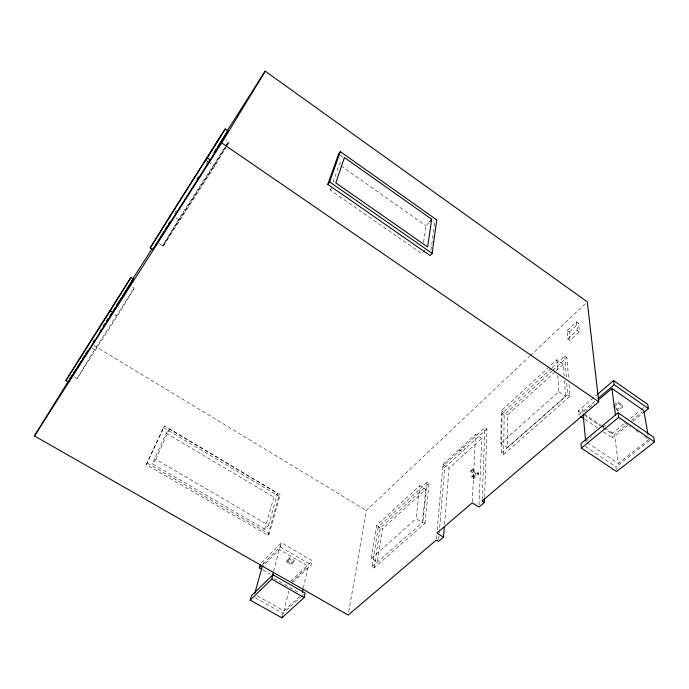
<?xml version="1.0" encoding="UTF-8"?>
<svg xmlns="http://www.w3.org/2000/svg" width="689" height="689" viewBox="0 0 689 689"><rect width="100%" height="100%" fill="white"/><g stroke="black" fill="none" stroke-linecap="round" stroke-linejoin="round"><path stroke-width="0.52" stroke-dasharray="3.44 2.58" d="M564.136 376.013L563.309 364.248L556.824 359.77L501.351 410.747L500.817 443.311L507.362 447.583L507.629 414.907L555.351 371.483M551.303 368.382L502.092 413.452L501.48 452.957L503.668 454.378L504.167 414.83L551.855 371.302M484.565 497.148L486.934 429.014L484.884 427.671L442.794 466.281L444.793 467.547L439.582 528.549M482.171 499.99L484.884 427.671M479.027 504.942L481.757 438.445L475.574 434.432L442.993 464.369L437.127 530.978M478.51 474.376L478.571 472.93L472.137 468.821L470.742 470.062L470.665 471.5L475.393 474.514L471.913 477.58L473.619 478.674L478.51 474.376L472.06 470.26L472.137 468.821M475.393 474.514L475.462 473.067L470.742 470.062M472.258 501.79L475.574 434.432M473.619 478.674L473.696 477.227L478.571 472.93M471.913 477.58L471.982 476.133L475.462 473.067M444.543 524.398L449.039 468.21L481.757 438.445M438.669 539.254L439.126 533.897M439.22 532.83L439.496 529.617M436.395 538.996L436.774 534.716M424.975 523.287L429.066 483.489L427.085 482.248L378.295 526.921L372.069 566.746L374.075 567.925L424.975 523.287L422.891 522.012L427.085 482.248M425.828 489.336L422.314 522.451L416.113 518.653L419.868 485.624L425.828 489.336L382.369 528.876L377.357 562.035L371.345 558.478L376.59 525.388L419.868 485.624M430.901 250.365L434.88 222.082L433.123 220.842M374.075 567.925L380.216 528.075L429.066 483.489M423.546 242.304L426.103 225.803L428.894 222.538M348.729 611.91L366.324 510.489L529.496 356.394M292.885 582.369L311.394 564.937L312.332 560.76L281.396 542.777L260.425 563.74M303.315 588.165L308.276 566.28L279.355 549.546L262.251 566.539M282.55 615.156L282.99 613.365L300.387 597.423M257.281 595.907L283.963 610.885L288.743 591.128M293.833 561.923L294.177 560.51L289.888 557.857L286.917 560.476L286.564 561.888L290.853 564.532L293.833 561.923L289.535 559.27L289.888 557.857M290.853 564.532L291.206 563.111L294.177 560.51M273.636 571.207L280.44 545.404M263.026 564.127L280.311 546.911L281.396 542.777M262.819 564.472L263.396 562.405M267.935 535.275L278.907 496.235L280.147 494.926L164.352 426.035L146.275 464.593L267.935 535.275L269.218 533.958L280.147 494.926M268.538 525.233L277.633 493.178L169.511 428.851L166.144 433.217L152.381 463.8L264.705 529.195L268.538 525.233L155.817 459.399L152.381 463.8M264.705 529.195L273.903 497.139L277.633 493.178M425.027 249.926L421.78 253.647L330.35 190.13L331.03 188.166M333.071 182.275L339.195 164.611L342.114 160.692M155.817 459.399L169.511 428.851M146.275 464.593L164.352 426.035M159.125 243.553L163.172 246.162L214.744 166.264L226.982 145.594M227.508 144.699L229.11 141.994L225.949 139.824M225.381 147.024L214.193 165.894L162.647 245.827L178.485 219.446L225.088 147.067M225.914 146.128L228.584 141.641L225.673 146.163M163.172 246.162L178.985 219.774L225.613 147.429M74.412 376.874L77.108 378.468L117.302 316.139L134.157 288.286L131.47 286.598M77.108 378.468L94.66 349.633L134.157 288.286M174.524 213.444L176.832 209.818M206.295 163.603L208.603 159.977M226.19 146.524L229.11 141.994M330.35 190.13L331.564 188.519M290.81 581.094L312.332 560.76M530.272 355.662L585.71 303.315M290.749 582.816L308.276 566.28M567.193 330.556L576.409 321.935L578.51 323.425L579.337 331.865L569.984 340.512L567.874 339.031L567.193 330.556L569.286 332.029L569.984 340.512M569.286 332.029L578.51 323.425M567.874 339.031L577.21 330.367L576.409 321.935M283.963 610.885L299.56 596.562M301.179 596.691L303.548 594.521M552.096 367.659L564.799 356.024L566.952 357.513L568.632 379.51M444.793 467.547L486.934 429.014M552.647 370.579L566.952 357.513M556.144 370.76L563.309 364.248M371.345 558.478L416.113 518.653M500.817 443.311L558.805 391.731L557.814 375.746M470.665 471.5L472.06 470.26M286.564 561.888L289.535 559.27M372.069 566.746L422.891 522.012M507.362 447.583L565.574 396.339L564.437 380.294M501.48 452.957L567.65 394.719L566.651 381.12M503.668 454.378L569.915 396.27L568.959 383.704M594.762 401.282L578.614 415.079L578.252 410.894L596.708 395.047M584.625 411.721L594.245 403.513M585.641 441.494L591.326 436.792M602.694 427.387L606.759 424.028M627.946 425.277L612.34 437.937L611.798 433.674L624.863 423.02M630.581 418.361L640.374 410.368M641.192 409.705L644.456 407.044M648.831 439.358L618.283 463.396L614.51 434.483L626.732 424.553M631.624 420.574L642.217 411.962M632.881 421.272L642.734 413.279M616.345 469.709L615.992 466.918L650.364 439.935M613.925 405.072L617.99 401.911L622.658 405.425L622.873 406.854L617.973 410.627L614.08 407.716M614.114 406.501L618.188 403.341L617.99 401.911M617.973 410.627L617.775 409.197L622.658 405.425M255.145 597.759L282.99 613.365M262.965 569.975L270.372 574.195M273.869 578.459L297.226 591.756M280.311 546.911L311.394 564.937M147.412 463.12L269.218 533.958M166.144 433.217L273.903 497.139M163.241 427.49L278.907 496.235M92.085 348.074L94.66 349.633M376.59 525.388L382.369 528.876M378.295 526.921L380.216 528.075M94.109 345.62L366.324 510.489M114.796 314.589L117.302 316.139M286.917 560.476L291.206 563.111M442.993 464.369L449.039 468.21M471.982 476.133L473.696 477.227M463.421 447.359L465.445 448.66M459.029 449.633L465.144 453.56M175.979 217.802L178.985 219.774M501.351 410.747L507.629 414.907M502.092 413.452L504.167 414.83M585.383 446.438L615.992 466.918M587.407 442.683L618.283 463.396M583.893 413.684L600.515 424.975M601.394 425.569L604.012 427.352M604.89 427.947L614.51 434.483M578.252 410.894L583.549 414.485M584.436 415.088L602.091 427.077M602.97 427.68L611.798 433.674M205.856 160.236L207.518 161.372M208.354 161.932L214.744 166.264M584.823 419.291L598.138 428.317M603.469 431.925L612.34 437.937M567.65 394.719L569.915 396.27M558.805 391.731L565.574 396.339M624.415 422.624L630.521 426.81M635.758 430.392L639.246 432.787M644.473 436.37L647.961 438.764M577.21 330.367L579.337 331.865M340.952 165.851L426.103 225.803M340.349 155.232L342.976 157.092M618.188 403.341L622.873 406.854M615.449 407.449L617.775 409.197M613.115 405.7L613.305 407.13M582.636 408.904L583.023 413.09M564.799 356.024L566.341 376.943M556.824 359.77L557.547 371.483"/><path stroke-width="1.03" d="M68.254 381.284L34.45 435.93L348.178 615.079L436.301 540.064L438.488 541.39L443.527 537.119L436.947 533.097L472.206 502.858L478.933 507.087L484.376 502.47L484.531 498.216M443.527 537.119L444.371 526.517M432.141 253.371L436.748 219.912L340.34 151.632L338.6 153.992L327.809 184.376L430.169 255.602L432.141 253.371L329.635 181.922L340.34 151.632M431.684 219.274L427.619 246.946L335.819 182.869L344.44 157.557L431.684 219.274L429.591 221.72M304.125 597.561L305.132 593.074L272.982 574.738L251.433 595.684L250.193 600.11L281.904 617.844L304.125 597.561L271.81 579.173L250.193 600.11M302.368 592.333L303.074 589.207M281.904 617.844L282.335 616.052M272.276 576.366L273.361 572.24M271.81 579.173L272.982 574.738M254.809 593.324L262.251 566.539M262.044 569.45L259.271 567.865L260.132 564.773M34.45 435.93L221.712 142.933L265.205 71.156L587.269 301.834L598.75 401.782L482.128 501.049L484.376 502.47M170.958 214.512L150.168 247.971L152.82 249.668L210.171 159.848L227.852 130.798L225.225 128.981L169.925 216.079M152.82 249.668L164.016 231.409M165.136 229.583L167.375 225.932M168.495 224.106L170.174 221.367M205.856 160.236L220.678 136.198M150.168 247.971L225.225 128.981M87.796 345.482L65.911 380.578L68.314 381.999L112.824 312.306L133.365 278.933L130.979 277.426L87.494 345.904M69.942 378.554L71.63 375.824M73.318 373.093L74.446 371.268M68.314 381.999L81.302 360.984M82.43 359.158L84.687 355.507M85.815 353.681L87.512 350.934M109.766 311.48L130.979 277.426M65.911 380.578L110.283 310.739L112.824 312.306M131.203 281.413L151.993 248.789M227.086 130.97L265.205 71.156M93.213 341.882L94.359 340.082M100.094 331.09L101.24 329.29M103.539 325.699L104.685 323.899M106.407 321.203L108.13 318.499M109.844 315.803L111.566 313.107M113.289 310.412L115.011 307.707M116.734 305.012L121.324 297.82M122.47 296.02L133.365 278.933M197.243 178.778L198.398 176.97M213.995 152.527L216.303 148.91M217.457 147.093L227.852 130.798M327.809 184.376L329.635 181.922M259.271 567.865L261.519 565.626M597.518 394.358L613.563 380.578L647.72 404.383L648.487 408.611L643.56 412.608M597.992 398.518L614.14 384.72L613.563 380.578M598.259 400.094L611.892 388.467L643.845 410.644L647.944 434.234M618.067 412.806L581.008 443.509L581.404 448.074L616.586 471.56L654.55 441.916L653.715 437.3L618.067 412.806L618.696 417.327L654.55 441.916M581.404 448.074L618.696 417.327M207.363 157.936L210.171 159.848M580.388 416.285L583.936 418.688M221.712 142.933L598.75 401.782M614.14 384.72L648.487 408.611M611.892 388.467L615.553 415.596M583.118 414.141L585.547 440.443"/></g></svg>
